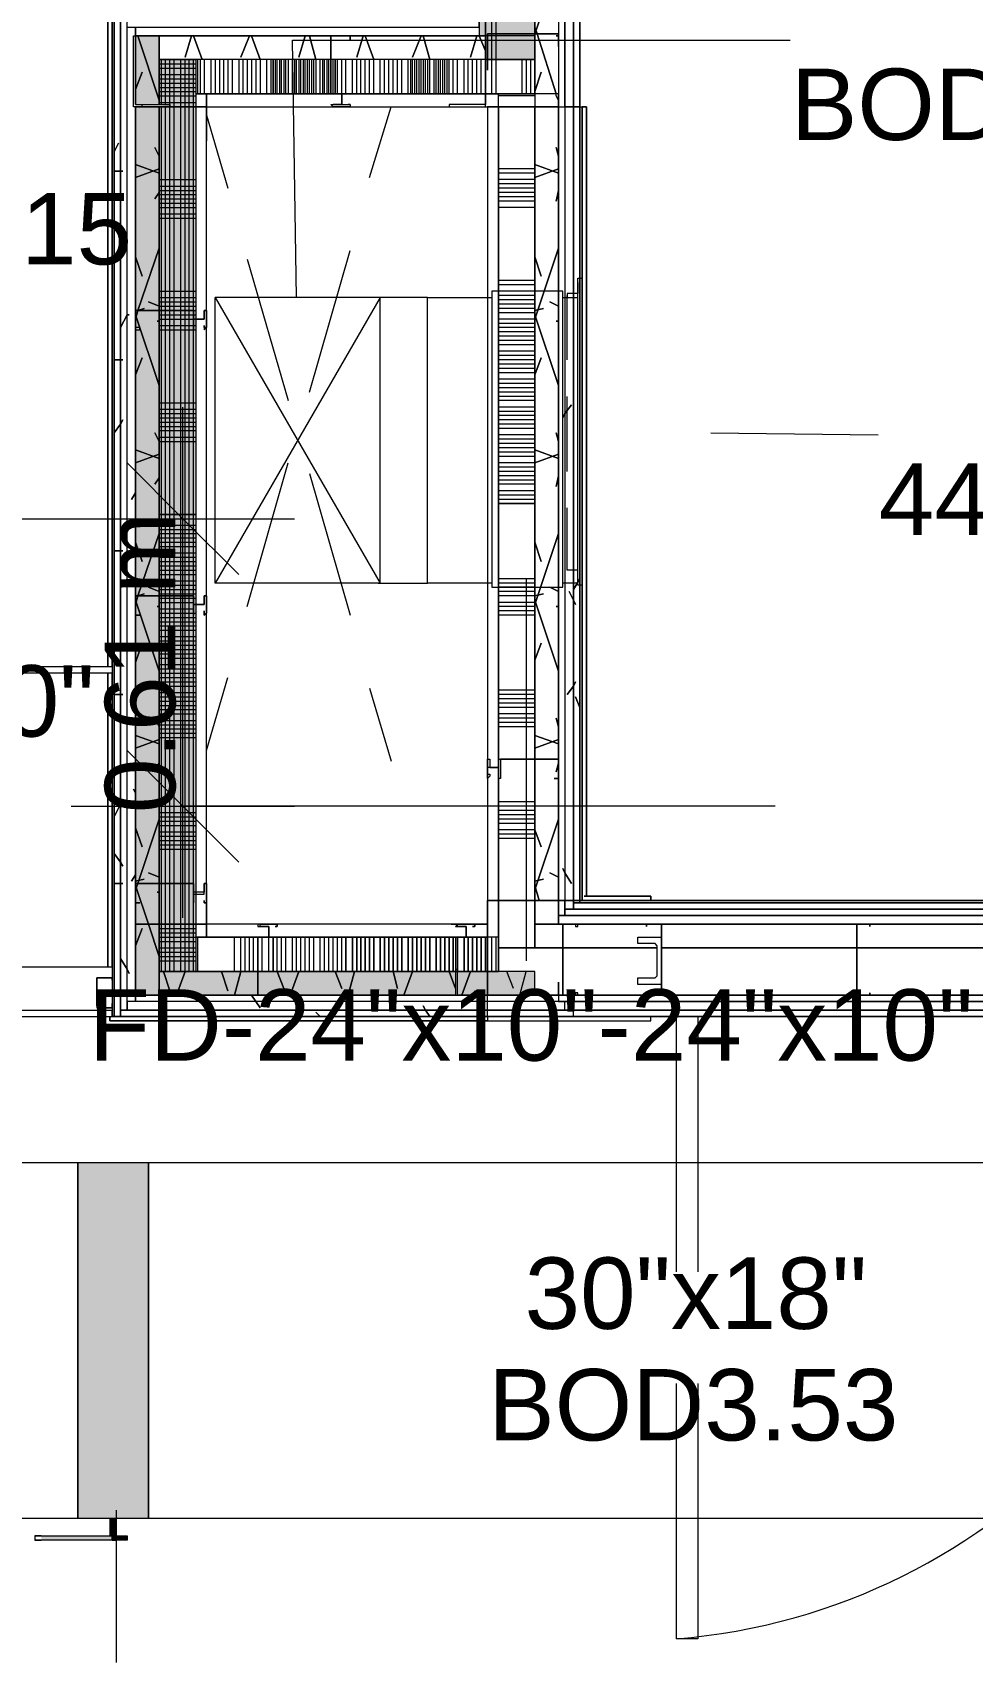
# Model space of a CAD drawing. Header units: metres. Extents: x 39 to 278, y -7 to 151.
# Drawn here: x 69.127 to 71.134, y 23.489 to 26.97 of the extents above; entities that cross this region are included whole.
import ezdxf

# ---------------------------------------------------------------- set-up
doc = ezdxf.new("R2010")
doc.units = ezdxf.units.M
doc.layers.add('HVAC - Ductos', color=5, linetype='Continuous', lineweight=50)
doc.layers.add('PDF_Geometry', color=7, linetype='Continuous', true_color=0xaaaaaa)
doc.layers.add('PDF_Solid Fills', color=7, linetype='Continuous', true_color=0xffffff)
doc.layers.add('PDF_Text', color=7, linetype='Continuous')
doc.styles.add('PDF Helvetica', font='')
doc.styles.get('PDF Helvetica').set_extended_font_data('Helvetica')

msp = doc.modelspace()

# ---------------------------------------------------------------- hatches: boundary and pattern name
at = {"layer": 'PDF_Solid Fills', "lineweight": 0, "transparency": 33554559}
h = msp.add_hatch(color=256, dxfattribs=at)
h.paths.add_polyline_path([(70.0939, 32.9808), (70.0939, 32.99), (70.0802, 32.99), (70.0802, 32.9808)])
h.paths.add_polyline_path([(70.0939, 32.8571), (70.0802, 32.8571), (70.0802, 26.9628), (70.0939, 26.9628)])
for points in [[(70.1215, 32.8571), (70.0939, 32.8571), (70.0939, 26.9124), (70.1994, 26.9124), (70.1994, 32.99), (70.0985, 32.99), (70.0939, 32.9854), (70.1215, 32.9808)], [(69.3973, 24.9645), (69.4752, 24.9645), (69.4752, 26.9124), (69.3973, 26.9124), (69.3973, 26.8161), (69.4706, 26.8161), (69.3973, 26.8115)], [(69.3973, 24.9645), (69.4752, 24.9645), (69.4752, 26.9124), (69.3973, 26.9124), (69.3973, 26.8161), (69.4202, 26.8161), (69.3973, 26.8115)]]:
    msp.add_hatch(color=256, dxfattribs=at).paths.add_polyline_path(points)
h = msp.add_hatch(color=256, dxfattribs=at)
h.paths.add_polyline_path([(69.3469, 26.8161), (69.3973, 26.8161), (69.3973, 26.9628), (69.3469, 26.9628)])
h.paths.add_polyline_path([(69.3973, 26.8115), (69.3469, 26.8115), (69.3469, 24.9141), (69.3973, 24.9141)])
h = msp.add_hatch(color=256, dxfattribs=at)
h.paths.add_polyline_path([(69.3469, 26.8161), (69.3973, 26.8161), (69.3973, 26.9628), (69.3469, 26.9628)])
h.paths.add_polyline_path([(69.3973, 26.8115), (69.3469, 26.8115), (69.3469, 24.9141), (69.3973, 24.9141)])
h = msp.add_hatch(color=256, dxfattribs=at)
h.paths.add_polyline_path([(70.0298, 24.9141), (70.0298, 24.9645), (69.3973, 24.9645), (69.3973, 24.9141)])
h.paths.add_polyline_path([(70.0344, 24.9645), (70.0344, 24.9141), (70.0985, 24.9141), (70.0985, 24.9645)])
h = msp.add_hatch(color=256, dxfattribs=at)
h.paths.add_polyline_path([(70.0298, 24.9141), (70.0298, 24.9645), (69.3973, 24.9645), (69.3973, 24.9141)])
h.paths.add_polyline_path([(70.0344, 24.9645), (70.0344, 24.9141), (70.1994, 24.9141), (70.1994, 24.9645)])

# ---------------------------------------------------------------- linework, layer by layer
at = {"layer": 'HVAC - Ductos', "lineweight": 0}
for points in [[(69.6906, 26.4037), (69.6815, 26.9537), (70.7448, 26.9537)], [(70.2911, 26.4357), (70.2911, 26.4128), (70.2681, 26.4128), (70.2681, 26.4037), (70.2681, 26.4082)], [(69.8648, 25.7941), (69.9702, 25.7941), (69.9702, 26.4037), (69.8648, 26.4037)], [(70.2911, 25.7941), (70.2589, 25.7941), (70.2589, 26.4037), (70.2911, 26.4037)], [(70.2681, 26.2707), (70.2681, 26.4037)], [(70.3002, 25.8215), (70.3002, 26.4082)], [(70.2681, 26.0324), (70.2681, 26.1928)], [(69.4477, 25.0791), (69.4477, 26.1699)], [(70.5752, 26.1149), (70.9327, 26.1103)], [(69.3285, 26.0507), (69.4477, 25.9315), (69.5669, 25.8123)], [(70.2911, 25.8215), (70.2681, 25.8215), (70.2681, 25.9545)], [(68.8977, 25.9315), (69.4477, 25.9315), (69.686, 25.9315)], [(70.1811, 25.8032), (70.1811, 24.9873)], [(69.3285, 25.4365), (69.4477, 25.3174), (69.5669, 25.1982)], [(69.2094, 25.3174), (69.4477, 25.3174), (69.686, 25.3174)], [(69.3056, 23.814), (69.3056, 23.4886)]]:
    msp.add_lwpolyline(points, dxfattribs=at)
for points in [[(70.2911, 25.7895), (70.2911, 26.4449), (70.3002, 26.4449), (70.3002, 25.7895)], [(70.1077, 25.7941), (69.9702, 25.7941), (69.9702, 26.4037), (70.1077, 26.4037)], [(70.2589, 25.7849), (70.2589, 26.4174), (70.1077, 26.4174), (70.1077, 25.7849)], [(69.2231, 24.5565), (69.2231, 23.7957), (69.0765, 23.7957), (69.0765, 24.5565), (68.9252, 24.7123), (68.9252, 23.7957), (69.0765, 23.7957), (69.0765, 24.5565)], [(69.3744, 23.7957), (69.2231, 23.7957), (69.2231, 24.5565), (69.3744, 24.5565)], [(71.6798, 23.7957), (69.3744, 23.7957), (69.3744, 24.5565), (71.6798, 24.5565)]]:
    msp.add_lwpolyline(points, close=True, dxfattribs=at)
at = {"layer": 'HVAC - Ductos', "lineweight": 0, "transparency": 33554559}
msp.add_solid([(69.2231, 24.5565), (69.2231, 23.7957), (69.3744, 24.5565), (69.3744, 23.7957)], dxfattribs=at)
at = {"layer": 'PDF_Geometry', "lineweight": 0}
for points in [[(73.4949, 25.1157), (73.4949, 27.9161), (73.4949, 31.945), (73.4949, 34.8188), (73.4949, 34.837), (73.4949, 34.8508), (70.2635, 34.8508), (70.2635, 34.837), (70.2635, 34.8188), (70.2635, 32.99), (70.2635, 26.8391), (70.2635, 26.8115), (70.2635, 25.1157)], [(73.4811, 25.1157), (73.4811, 27.9161), (73.4811, 31.945), (73.4811, 34.8188), (73.4811, 34.837), (70.2819, 34.837), (70.2819, 34.8188), (70.2819, 32.99), (70.2819, 26.8391), (70.2819, 26.8115), (70.2819, 25.1157)], [(70.0481, 32.8066), (70.0481, 27.0133), (69.4981, 27.0133), (69.2965, 27.0133), (69.2965, 24.9736), (68.9619, 24.9736), (68.9619, 24.8682), (69.2965, 24.8682), (69.4981, 24.8682), (70.0985, 24.8682), (70.0985, 25.0653), (69.4981, 25.0653), (69.4981, 26.8115), (70.0481, 26.8115), (70.0985, 26.8115), (70.0985, 25.1157), (70.2956, 25.1157), (70.2956, 26.8115), (70.2956, 32.99)], [(70.0939, 32.99), (70.0939, 26.9124), (70.0985, 26.9124), (70.1994, 26.9124), (70.1994, 26.9674), (70.1994, 28.1499), (70.1994, 28.6403), (70.1994, 28.9612), (70.1994, 29.3691), (70.1994, 29.7724), (70.1994, 30.1803)], [(70.2498, 32.99), (70.2498, 26.9674), (70.2498, 26.8391), (70.1994, 26.8391), (70.1994, 26.9674), (70.1994, 28.1499), (70.1994, 28.6403), (70.1994, 28.9612), (70.1994, 29.3691), (70.1994, 29.7724), (70.1994, 30.1803)], [(70.2498, 32.99), (70.2498, 26.9674), (70.2498, 26.8391), (70.2498, 26.8115), (70.2498, 25.4182), (70.2498, 26.8115), (70.2635, 26.8115), (70.2635, 25.1157), (70.2498, 25.1157), (70.2498, 25.3815), (70.2498, 25.1157)], [(70.2956, 32.99), (70.2956, 26.8115), (70.2956, 32.99)], [(70.2956, 32.99), (70.2956, 26.8391), (70.2956, 26.8115), (70.2956, 25.1157), (70.2956, 26.8115), (70.2956, 25.1157), (70.2956, 26.8115), (70.3002, 26.8115), (70.3048, 26.8115), (70.3094, 26.8115), (70.3048, 26.8115), (70.3002, 26.8115), (70.3002, 25.1157), (70.3002, 26.8115), (70.3002, 25.1157), (70.4469, 25.1157), (70.2956, 25.1157), (70.4469, 25.1157), (70.2956, 25.1157), (70.2956, 25.1111), (73.5131, 25.1111)], [(70.0985, 24.9003), (69.4981, 24.9003), (69.3469, 24.9003), (69.3285, 24.9003), (69.3285, 26.9811), (69.3469, 26.9811), (69.4981, 26.9811), (70.0481, 26.9811), (70.0665, 26.9811), (70.0802, 26.9811), (70.0802, 32.8387)], [(69.8052, 26.9628), (70.0481, 26.9628), (70.0802, 26.9628), (70.0939, 26.9628), (70.0939, 26.9124), (70.0939, 26.9628), (70.0939, 32.8571)], [(70.0985, 24.882), (69.4981, 24.882), (69.3285, 24.882), (69.3147, 24.882), (69.3147, 26.9949), (69.3285, 26.9949), (69.4981, 26.9949), (70.0481, 26.9949), (70.0665, 26.9949), (70.0665, 32.825)], [(69.2965, 25.6016), (69.2965, 24.9736), (69.2965, 25.6016), (69.2965, 25.0103), (69.2965, 25.6016), (65.8864, 25.6016), (65.8681, 25.6016), (65.8681, 29.2729)], [(69.2965, 25.6153), (69.2965, 27.0133), (69.2965, 25.6153), (69.2965, 27.0133), (69.2965, 25.6153), (69.2965, 27.0133), (69.2965, 25.6153), (65.8864, 25.6153), (65.8864, 29.2729), (69.301, 29.2729), (69.301, 27.0133), (69.2965, 27.0133), (69.301, 27.0133), (69.301, 24.8682), (69.2965, 24.8682), (69.301, 24.8682), (69.3147, 24.8682), (69.4981, 24.8682), (70.0985, 24.8682), (69.2965, 24.8682), (69.2965, 24.882), (69.2965, 24.8682), (70.0985, 24.8682), (73.6736, 24.8682)], [(70.1994, 28.1499), (70.1994, 26.9674), (70.1994, 26.9124), (70.1994, 26.8391), (70.1994, 26.9124), (70.0985, 26.9124), (70.0939, 26.9124), (70.0481, 26.9124), (69.7639, 26.9124), (69.4981, 26.9124), (69.4752, 26.9124), (69.3973, 26.9124), (69.3973, 26.8161), (69.3973, 26.9124), (69.4752, 26.9124), (69.4752, 26.8115), (69.4752, 25.0653), (69.4752, 24.9645), (69.3973, 24.9645), (69.3973, 25.0653), (69.3973, 25.1524), (69.3973, 25.7665), (69.3973, 26.3761), (69.3973, 26.8115), (69.3973, 26.3761), (69.3973, 25.7665), (69.3973, 25.1524), (69.3973, 25.0653), (69.3973, 24.9645), (69.4752, 24.9645), (69.4981, 24.9645), (70.0985, 24.9645)], [(69.2873, 27.0224), (69.2873, 25.6153), (69.2873, 27.0224)], [(69.2873, 27.0224), (69.2873, 25.6153), (69.2873, 27.0224)], [(69.2965, 27.0133), (69.2965, 25.6153), (69.2965, 27.0133)], [(70.0985, 24.9141), (70.0344, 24.9141), (70.2498, 24.9141), (70.2589, 24.9141), (70.2498, 24.9141), (70.2498, 24.9003), (69.3469, 24.9003), (69.3469, 24.9141), (69.6081, 24.9141), (70.0298, 24.9141), (69.6081, 24.9141), (69.4981, 24.9141), (69.3973, 24.9141), (69.3469, 24.9141), (69.3469, 26.8115), (69.3469, 24.9003), (69.3285, 24.9003), (69.3285, 26.9811), (69.3469, 26.9811), (69.3469, 26.8161), (69.3469, 26.9628), (69.3973, 26.9628), (69.3973, 26.8161)], [(69.3469, 26.8161), (69.3469, 26.9628), (69.3973, 26.9628), (69.4981, 26.9628), (69.7685, 26.9628), (69.3469, 26.9628), (69.3469, 26.9811), (70.0802, 26.9811), (70.0802, 26.9628), (69.8052, 26.9628), (70.0939, 26.9628), (70.0939, 26.9124), (69.7639, 26.9124), (69.3973, 26.9124), (69.3973, 26.9628), (69.7685, 26.9628)], [(69.3698, 26.9628), (69.3698, 26.9628)], [(69.8052, 26.9628), (69.8052, 26.9628)], [(69.8052, 26.9628), (69.8052, 26.9628)], [(69.8052, 26.9537), (69.8052, 26.9537)], [(70.1398, 26.9674), (70.1398, 26.9674)], [(70.0939, 26.917), (70.0939, 26.9215)], [(70.0985, 26.9261), (70.0985, 26.9261)], [(70.2498, 26.9399), (70.2498, 26.9399)], [(70.0985, 26.8895), (70.0985, 26.8895)], [(69.3469, 26.8115), (69.3469, 24.9141), (69.3973, 24.9141), (69.3973, 25.0653), (69.3973, 25.1524), (69.3973, 25.7665), (69.3973, 26.3761), (69.3973, 26.8115)], [(69.3606, 26.8115), (69.3606, 26.8161)], [(69.3606, 26.8115), (69.3606, 26.8115)], [(70.1215, 25.1157), (70.1215, 26.8115), (70.1215, 26.8391), (70.0939, 26.8391), (70.0481, 26.8391), (69.4981, 26.8391), (69.4752, 26.8391), (69.4752, 26.8115), (69.4752, 25.0653), (69.4752, 25.0378), (69.4981, 25.0378), (70.0985, 25.0378), (70.0985, 25.0653), (70.0985, 25.1157), (73.5131, 25.1157)], [(69.4844, 26.8115), (69.4844, 26.8115)], [(69.7685, 26.8161), (69.7685, 26.8161)], [(69.7869, 26.8161), (69.7869, 26.8161)], [(69.7869, 26.8161), (69.7869, 26.8161)], [(69.8006, 26.8161), (69.8006, 26.8161)], [(69.8052, 26.8391), (69.8052, 26.8391)], [(69.8052, 26.8161), (69.8052, 26.8161)], [(69.8465, 26.6603), (69.8923, 26.8115)], [(70.1994, 26.8391), (70.1994, 26.8115), (70.1994, 25.4182), (70.1994, 25.1157)], [(70.1994, 26.8391), (70.1994, 26.8391)], [(70.2498, 25.4182), (70.2498, 26.8115), (70.1994, 26.8115), (70.1994, 25.4182), (70.1994, 25.1157), (70.2498, 25.1157), (70.2498, 25.3815)], [(70.2498, 26.8391), (70.2498, 26.8391)], [(70.4469, 25.1157), (70.2956, 25.1157), (70.4469, 25.1157), (70.2956, 25.1157), (70.2956, 26.8115), (70.3002, 26.8115), (70.3048, 26.8115), (70.3094, 26.8115), (70.3048, 26.8115), (70.3002, 26.8115), (70.3002, 25.1157), (70.4469, 25.1157), (70.4469, 25.1203), (70.4469, 25.1249), (70.4469, 25.1203), (70.4469, 25.1157), (70.4469, 25.1203), (70.4469, 25.1249), (70.3048, 25.1249), (70.4469, 25.1249), (70.4469, 25.1203), (70.4469, 25.1157), (71.7715, 25.1157)], [(70.3094, 25.1249), (70.3094, 26.8115)], [(70.3094, 25.1249), (70.3094, 26.8115)], [(69.3469, 26.7978), (69.3469, 26.7978)], [(69.4981, 26.7933), (69.5439, 26.6374)], [(69.7181, 26.2019), (69.8052, 26.5045)], [(69.5852, 26.4861), (69.6723, 26.1837)], [(69.4293, 26.3761), (69.4293, 26.3761)], [(69.5852, 25.7437), (69.6723, 26.0507)], [(69.7181, 26.0278), (69.8052, 25.7253)], [(69.4431, 25.7665), (69.4431, 25.7665)], [(70.0985, 24.8682), (73.6736, 24.8682), (73.6736, 24.882), (74.7599, 24.882), (74.7599, 24.9736), (74.7599, 25.1249), (74.7599, 25.5282), (74.7599, 25.6199), (74.7599, 25.5282), (74.7599, 25.1249), (74.7599, 24.9736), (74.7599, 24.882), (74.7736, 24.882), (74.7736, 25.6245)], [(69.2965, 25.6016), (69.2965, 24.9736), (69.2965, 25.6016)], [(69.2965, 25.6016), (69.2965, 24.9736), (69.2965, 25.6016)], [(69.4981, 25.4365), (69.5439, 25.5924)], [(69.8465, 25.5695), (69.8923, 25.4136)], [(70.0985, 25.4182), (70.0985, 25.4182)], [(70.0985, 25.4182), (70.0985, 25.4182)], [(70.1261, 25.4182), (70.1261, 25.4182)], [(70.2498, 25.4182), (70.2498, 25.4182)], [(70.2498, 25.4182), (70.2498, 25.4182)], [(70.0985, 25.3815), (70.0985, 25.3769), (70.0985, 25.3815)], [(70.1031, 25.3999), (70.1031, 25.3999)], [(70.2406, 25.3769), (70.2406, 25.3769)], [(70.7127, 25.3174), (69.4431, 25.3174)], [(69.4981, 25.1386), (69.4981, 25.1386)], [(73.6736, 25.0653), (70.1994, 25.0653), (70.1994, 25.0149), (70.2589, 25.0149), (70.4606, 25.0149), (70.2589, 25.0149), (70.1215, 25.0149), (70.1215, 24.9645), (70.1215, 25.1157), (70.0985, 25.1157), (70.0985, 25.0653), (70.0985, 25.0378), (70.0985, 25.0332)], [(73.5131, 25.1157), (70.2956, 25.1157)], [(70.4469, 25.1249), (70.3094, 25.1249)], [(70.4469, 25.1249), (70.3094, 25.1249)], [(70.4469, 25.1249), (70.4469, 25.1249)], [(70.4469, 25.1249), (70.4469, 25.1249)], [(70.4469, 25.1157), (70.4469, 25.1157)], [(70.4469, 25.1157), (70.4469, 25.1157)], [(70.4469, 25.1157), (70.4469, 25.1157)], [(70.4469, 25.1157), (70.4469, 25.1157)], [(69.3469, 25.0882), (69.3469, 25.0882)], [(69.6219, 25.0653), (69.6219, 25.0653)], [(70.0206, 25.0653), (70.0206, 25.0653)], [(69.6219, 25.0607), (69.6219, 25.0607)], [(70.4698, 24.9369), (70.4193, 24.9369), (70.4193, 24.9507), (70.4515, 24.9507), (70.4561, 24.9507), (70.4606, 24.9553), (70.4606, 24.9599), (70.4606, 24.9645), (70.4606, 25.0149), (70.4606, 25.0195), (70.4561, 25.0241), (70.4515, 25.0241), (70.4193, 25.0241), (70.4193, 25.0378), (70.4698, 25.0378)], [(70.4377, 25.0607), (70.4377, 25.0607)], [(70.0344, 24.9141), (70.1994, 24.9141), (70.1994, 24.9645), (70.0985, 24.9645), (69.3973, 24.9645), (69.3973, 24.9141), (69.6081, 24.9141), (70.0298, 24.9141)], [(70.0298, 24.9691), (70.0344, 24.9691)], [(69.6081, 24.9278), (69.6081, 24.9278)], [(70.0756, 24.9141), (70.0756, 24.9141)], [(70.0985, 24.9141), (70.0985, 24.9141)], [(70.0985, 24.9141), (70.0985, 24.9141)], [(73.6736, 24.9003), (70.2498, 24.9003), (73.6736, 24.9003)], [(73.6736, 24.9141), (70.2865, 24.9141), (73.6736, 24.9141)], [(70.4377, 24.9186), (70.4377, 24.9186)], [(70.4698, 24.9141), (70.4698, 24.9141)], [(70.4698, 24.9141), (70.4698, 24.9141)], [(68.9619, 24.882), (69.2965, 24.882)], [(69.301, 24.8682), (70.2956, 24.8682), (69.301, 24.8682)], [(69.3147, 24.8682), (69.4981, 24.8682)], [(69.3147, 24.8682), (69.3147, 24.8682)], [(71.7715, 24.8682), (73.6736, 24.8682), (73.6736, 24.8591), (71.7715, 24.8591), (71.7715, 24.8682), (70.4469, 24.8682), (70.0985, 24.8682), (70.0985, 24.8591), (70.4469, 24.8591), (70.4469, 24.8682)], [(70.0985, 24.8682), (73.6736, 24.8682), (70.0985, 24.8682)], [(73.6736, 24.882), (70.2635, 24.882), (73.6736, 24.882)], [(70.5019, 24.3228), (70.5019, 24.8682), (70.5477, 24.8682), (70.5477, 24.3228)], [(70.5477, 24.0845), (70.5477, 23.539), (70.5019, 23.539), (70.5019, 24.0845)]]:
    msp.add_lwpolyline(points, dxfattribs=at)
for points in [[(70.0939, 32.99), (70.0802, 32.99), (70.0802, 26.9628), (70.0939, 26.9628)], [(70.2635, 32.99), (70.2498, 32.99), (70.2498, 26.9674), (70.2498, 26.8115), (70.2635, 26.8115)], [(70.2819, 32.99), (70.2635, 32.99), (70.2635, 26.8115), (70.2819, 26.8115)], [(70.2956, 32.99), (70.2819, 32.99), (70.2819, 26.8115), (70.2956, 26.8115)], [(69.2965, 24.8682), (69.301, 24.8682), (69.301, 27.0133), (69.2965, 27.0133)], [(69.3147, 24.8682), (69.3147, 27.0133), (69.301, 27.0133), (69.301, 24.8682)], [(69.3285, 24.882), (69.3285, 26.9949), (69.3147, 26.9949), (69.3147, 24.882)], [(69.3698, 26.9628), (69.3469, 26.9628), (69.3469, 26.8161), (69.4202, 26.8161), (69.4202, 26.8115), (69.3423, 26.8115), (69.3423, 26.9628)], [(69.7869, 26.8391), (69.7869, 26.8161), (69.7685, 26.8161), (69.8052, 26.8161), (69.8006, 26.8161), (69.8052, 26.8161), (69.8052, 26.8115), (69.7685, 26.8115), (69.7639, 26.8161), (69.7685, 26.8161), (69.7869, 26.8161), (69.7869, 26.8391), (69.7685, 26.8391), (69.7639, 26.8391), (69.7639, 26.9628), (69.7685, 26.9628), (69.8052, 26.9628), (69.8052, 26.9537), (69.8052, 26.9628), (69.7685, 26.9628), (69.7639, 26.9628), (69.7639, 26.8391), (69.7685, 26.8391), (69.8052, 26.8391)], [(70.0939, 26.9628), (70.0665, 26.9628), (70.0939, 26.9628), (70.0939, 26.8161), (70.0161, 26.8161), (70.0161, 26.8115), (70.0939, 26.8115)], [(70.0985, 26.9674), (70.0985, 26.8895), (70.0985, 26.9674), (70.2498, 26.9674)], [(70.2498, 26.9399), (70.2498, 26.9674)], [(69.4752, 26.8391), (70.0939, 26.8391), (70.1994, 26.8391), (70.1994, 26.9124), (70.0985, 26.9124), (70.0939, 26.9124), (69.7639, 26.9124), (69.4752, 26.9124)], [(69.3469, 26.8115), (69.3469, 26.7887), (69.3469, 26.8115), (69.4981, 26.8115), (69.4981, 26.7383), (69.4981, 26.8115)], [(69.4981, 25.0378), (69.4981, 26.8391), (69.4752, 26.8391), (69.4752, 26.8115), (69.4752, 25.0653), (69.4752, 25.0378)], [(69.4981, 26.8391), (69.4981, 26.8115), (70.2498, 26.8115), (70.2498, 26.8391), (70.0939, 26.8391)], [(70.1215, 26.8115), (70.0985, 26.8115), (70.0985, 25.1157), (70.1215, 25.1157)], [(70.1994, 26.8115), (70.1215, 26.8115), (70.1215, 25.1157), (70.1994, 25.1157), (70.1994, 25.4182)], [(70.2819, 26.8115), (70.2635, 26.8115), (70.2635, 25.1157), (70.2819, 25.1157)], [(70.2956, 26.8115), (70.2956, 25.1157), (70.2956, 26.8115), (70.2819, 26.8115), (70.2819, 25.1157), (70.2956, 25.1157)], [(70.3094, 26.8115), (70.3094, 25.1249)], [(69.4706, 26.3349), (69.4706, 26.3578), (69.4935, 26.3578), (69.4935, 26.3761), (69.4981, 26.3761), (69.4981, 26.3395), (69.4935, 26.3395), (69.4935, 26.3441), (69.4935, 26.3395), (69.4935, 26.3349), (69.4981, 26.3395), (69.4981, 26.3761), (69.4935, 26.3761), (69.4935, 26.3578), (69.4706, 26.3578), (69.4706, 26.3761), (69.3469, 26.3761), (69.3469, 26.3395), (69.3469, 26.3349), (69.356, 26.3349), (69.356, 26.3395), (69.3469, 26.3395), (69.3469, 26.3761), (69.4706, 26.3761)], [(69.4706, 25.7253), (69.4706, 25.7482), (69.4935, 25.7482), (69.4935, 25.7665), (69.4981, 25.7665), (69.4981, 25.7299), (69.4935, 25.7253), (69.4935, 25.7299), (69.4935, 25.7345), (69.4935, 25.7299), (69.4935, 25.7253), (69.4981, 25.7299), (69.4981, 25.7665), (69.4935, 25.7665), (69.4935, 25.7482), (69.4706, 25.7482), (69.4706, 25.7665), (69.3469, 25.7665), (69.3469, 25.7299), (69.3469, 25.7253), (69.356, 25.7253), (69.3469, 25.7253), (69.3469, 25.7299), (69.3469, 25.7665), (69.4706, 25.7665)], [(69.2873, 25.6016), (69.2873, 24.9736)], [(69.2873, 25.6016), (69.2873, 24.9736)], [(70.1215, 25.3999), (70.1031, 25.3999), (70.0985, 25.3999), (70.0985, 25.4182), (70.0985, 25.3815), (70.0985, 25.3861), (70.1031, 25.3861), (70.1031, 25.3815), (70.0985, 25.3769), (70.0985, 25.3815), (70.0985, 25.4182), (70.1031, 25.4182), (70.1031, 25.3999), (70.1215, 25.3999), (70.1215, 25.4182), (70.1261, 25.4182), (70.2498, 25.4182), (70.2498, 25.3815), (70.2498, 25.3769), (70.2406, 25.3769), (70.2498, 25.3769), (70.2498, 25.3815), (70.2498, 25.4182), (70.1261, 25.4182), (70.1261, 25.3769), (70.1215, 25.3769)], [(69.4706, 25.1111), (69.4706, 25.1295), (69.4935, 25.1295), (69.4935, 25.1341), (69.4935, 25.1524), (69.4981, 25.1524), (69.4981, 25.1111), (69.4935, 25.1111), (69.4935, 25.1157), (69.4935, 25.1111), (69.4981, 25.1111), (69.4981, 25.1524), (69.4935, 25.1524), (69.4935, 25.1341), (69.4706, 25.1341), (69.4706, 25.1524), (69.3469, 25.1524), (69.3469, 25.1111), (69.356, 25.1111), (69.3469, 25.1111), (69.3469, 25.1524), (69.4706, 25.1524)], [(69.4981, 25.0653), (69.4981, 25.1386), (69.4981, 25.0653), (69.3469, 25.0653)], [(70.1215, 25.0149), (70.1994, 25.0149), (70.1994, 25.1157), (70.1215, 25.1157)], [(70.1994, 25.0653), (70.2498, 25.0653), (70.2498, 25.1157), (70.1994, 25.1157)], [(70.2498, 25.0836), (70.2635, 25.0836), (70.2635, 25.1157), (70.2498, 25.1157)], [(70.2635, 25.0973), (70.2819, 25.0973), (70.2819, 25.1157), (70.2635, 25.1157)], [(70.2819, 25.1111), (70.2956, 25.1111), (70.2956, 25.1157), (70.2819, 25.1157)], [(73.6736, 25.0973), (73.6736, 25.1111), (73.6644, 25.1111), (73.5131, 25.1111), (70.2819, 25.1111), (70.2819, 25.0973), (73.5131, 25.0973), (73.6369, 25.0973)], [(70.2956, 25.1157), (70.4469, 25.1157)], [(70.3094, 25.1249), (70.4469, 25.1249)], [(69.3469, 25.0882), (69.3469, 25.0653)], [(69.3469, 24.9141), (69.3698, 24.9141), (69.3469, 24.9141), (69.3469, 25.0653), (69.4202, 25.0653), (69.3469, 25.0653)], [(70.0985, 25.0378), (70.0985, 25.0653), (69.4981, 25.0653), (69.4981, 25.0378)], [(69.6494, 25.0378), (69.631, 25.0378), (69.631, 25.0607), (69.6265, 25.0607), (69.6127, 25.0607), (69.6127, 25.0653), (69.6494, 25.0653), (69.6494, 25.0607), (69.6448, 25.0607), (69.6494, 25.0607), (69.6494, 25.0653), (69.6081, 25.0653), (69.6081, 25.0607), (69.6265, 25.0607), (69.631, 25.0607), (69.631, 25.0378), (69.6081, 25.0378), (69.6081, 24.9141), (69.6494, 24.9141), (69.6494, 24.9232), (69.6494, 24.9141), (69.6081, 24.9141), (69.6081, 25.0378)], [(70.0985, 25.0653), (70.0206, 25.0653), (70.0985, 25.0653), (70.0985, 24.9141)], [(70.0711, 25.0378), (70.0527, 25.0378), (70.0527, 25.0607), (70.0344, 25.0607), (70.0344, 25.0653), (70.0711, 25.0653), (70.0711, 25.0607), (70.0665, 25.0607), (70.0711, 25.0607), (70.0711, 25.0653), (70.0344, 25.0653), (70.0298, 25.0607), (70.0344, 25.0607), (70.0527, 25.0607), (70.0527, 25.0378), (70.0344, 25.0378), (70.0298, 25.0378), (70.0298, 24.9141), (70.0344, 24.9141), (70.0711, 24.9141), (70.0711, 24.9232), (70.0711, 24.9141), (70.0344, 24.9141), (70.0344, 25.0378)], [(73.6736, 25.0653), (73.6736, 25.0836), (73.6644, 25.0836), (73.5131, 25.0836), (70.2498, 25.0836), (70.2498, 25.0653)], [(70.2911, 25.0653), (70.2589, 25.0653), (70.2589, 24.9141), (70.2911, 24.9141), (70.2911, 24.9186), (70.2865, 24.9186), (70.2865, 24.9141), (70.2589, 24.9141), (70.2589, 25.0653), (70.2865, 25.0653), (70.2865, 25.0607), (70.2911, 25.0607)], [(73.6736, 25.0836), (73.6736, 25.0973), (73.6369, 25.0973), (73.5131, 25.0973), (70.2635, 25.0973), (70.2635, 25.0836), (73.5131, 25.0836), (73.6644, 25.0836)], [(70.4377, 25.0607), (70.4377, 25.0653)], [(70.4698, 25.0653), (70.4698, 25.0607), (70.4698, 24.9141), (70.4377, 24.9141), (70.4377, 24.9186), (70.4377, 24.9141), (70.4698, 24.9141), (70.4698, 25.0607), (70.4698, 25.0653), (70.4377, 25.0653)], [(70.9143, 25.0653), (70.8869, 25.0653), (70.8869, 25.0607), (70.8869, 24.9141), (70.9143, 24.9141), (70.9143, 24.9186), (70.9143, 24.9141), (70.8869, 24.9141), (70.8869, 25.0607), (70.8869, 25.0653), (70.9143, 25.0653), (70.9143, 25.0607)], [(69.4752, 24.9645), (70.0985, 24.9645), (70.1215, 24.9645), (70.1215, 25.0378), (70.0985, 25.0378), (69.4752, 25.0378)], [(70.4698, 25.0149), (70.8869, 25.0149), (71.2902, 25.0149), (71.7439, 25.0149), (71.7531, 25.0149), (71.7439, 25.0149), (71.2902, 25.0149), (70.8869, 25.0149)], [(70.2498, 24.9141), (70.2498, 24.9415), (70.2498, 24.9141), (70.0985, 24.9141), (70.0985, 24.9919), (70.0985, 24.9141)], [(69.2965, 24.9507), (69.2689, 24.9507), (69.2643, 24.9507), (69.2643, 24.8911), (69.2643, 24.8865), (69.2689, 24.8865), (69.2965, 24.8865), (69.2965, 24.8957), (69.2965, 24.8865), (69.2689, 24.8865), (69.2643, 24.8911), (69.2643, 24.9507), (69.2689, 24.9507), (69.2965, 24.9507), (69.2965, 24.9461)], [(70.2635, 24.9003), (69.3285, 24.9003), (69.3285, 24.882), (70.2635, 24.882)], [(70.0756, 24.9141), (70.0985, 24.9141)], [(69.2919, 24.8591), (69.2919, 24.8682), (69.2919, 24.8591), (70.0985, 24.8591), (70.4469, 24.8591), (70.4469, 24.8682), (70.0985, 24.8682), (70.0985, 24.8591)], [(70.2819, 24.882), (69.3147, 24.882), (69.3147, 24.8682), (70.2819, 24.8682)]]:
    msp.add_lwpolyline(points, close=True, dxfattribs=at)
at = {"layer": 'PDF_Geometry', "color": 254, "lineweight": 0, "true_color": 0xd4d4d4}
for points in [[(70.1077, 26.8391), (70.1077, 26.9124), (70.1077, 26.9674), (70.1077, 27.6549), (70.1077, 28.1499), (70.1077, 28.6357)], [(70.1169, 26.8391), (70.1169, 26.9124), (70.1169, 26.9674), (70.1169, 27.6549), (70.1169, 28.1499), (70.1169, 28.6357)], [(70.1994, 26.9628), (70.0985, 26.9628), (70.0939, 26.9628)], [(69.3973, 26.9124), (69.4752, 26.9124), (69.4752, 26.8391)], [(69.4019, 26.8161), (69.4019, 26.9124)], [(69.411, 26.8161), (69.411, 26.9124)], [(69.4202, 24.9645), (69.4202, 25.0653), (69.4202, 25.1524), (69.4202, 25.7665), (69.4202, 26.3761), (69.4202, 26.9124)], [(69.4293, 24.9645), (69.4293, 25.1524), (69.4293, 25.7665), (69.4293, 26.3761), (69.4293, 26.9124)], [(69.4431, 24.9645), (69.4431, 25.0653), (69.4431, 25.1524), (69.4431, 25.7665), (69.4431, 26.3761), (69.4431, 26.8115), (69.4431, 26.9124)], [(69.4523, 24.9645), (69.4523, 25.0653), (69.4523, 25.1524), (69.4523, 25.7665), (69.4523, 26.3761), (69.4523, 26.8115), (69.4523, 26.9124)], [(69.4615, 24.9645), (69.4615, 25.0653), (69.4615, 25.1524), (69.4615, 25.7665), (69.4615, 26.3761), (69.4615, 26.8115), (69.4615, 26.9124)], [(69.4706, 24.9645), (69.4706, 25.0653), (69.4706, 26.8115), (69.4706, 26.9124)], [(69.4798, 26.8391), (69.4798, 26.9124)], [(69.4844, 26.9124), (69.4844, 26.8391)], [(69.4935, 26.9124), (69.4935, 26.8391)], [(69.5073, 26.9124), (69.5073, 26.8391)], [(69.5165, 26.9124), (69.5165, 26.8391)], [(69.5256, 26.9124), (69.5256, 26.8391)], [(69.5348, 26.9124), (69.5348, 26.8391)], [(69.5439, 26.9124), (69.5439, 26.8391)], [(69.5531, 26.9124), (69.5531, 26.8391)], [(69.5669, 26.9124), (69.5669, 26.8391)], [(69.576, 26.9124), (69.576, 26.8391)], [(69.5852, 26.9124), (69.5852, 26.8391)], [(69.5943, 26.9124), (69.5943, 26.8391)], [(69.6035, 26.9124), (69.6035, 26.8391)], [(69.6127, 26.9124), (69.6127, 26.8391)], [(69.6265, 26.9124), (69.6265, 26.8391)], [(69.6356, 26.9124), (69.6356, 26.8391)], [(69.6448, 26.9124), (69.6448, 26.8391)], [(69.6494, 26.8391), (69.6494, 26.9124)], [(69.654, 26.9124), (69.654, 26.8391)], [(69.6585, 26.8391), (69.6585, 26.9124)], [(69.6631, 26.9124), (69.6631, 26.8391)], [(69.6677, 26.8391), (69.6677, 26.9124)], [(69.6723, 26.9124), (69.6723, 26.8391)], [(69.6815, 26.8391), (69.6815, 26.9124)], [(69.686, 26.9124), (69.686, 26.8391)], [(69.6906, 26.8391), (69.6906, 26.9124)], [(69.6952, 26.9124), (69.6952, 26.8391)], [(69.6997, 26.8391), (69.6997, 26.9124)], [(69.7043, 26.9124), (69.7043, 26.8391)], [(69.7089, 26.8391), (69.7089, 26.9124)], [(69.7135, 26.9124), (69.7135, 26.8391)], [(69.7181, 26.8391), (69.7181, 26.9124)], [(69.7227, 26.9124), (69.7227, 26.8391)], [(69.7273, 26.8391), (69.7273, 26.9124)], [(69.7319, 26.9124), (69.7319, 26.8391)], [(69.741, 26.8391), (69.741, 26.9124)], [(69.7456, 26.9124), (69.7456, 26.8391)], [(69.7502, 26.8391), (69.7502, 26.9124)], [(69.7548, 26.9124), (69.7548, 26.8391)], [(69.7594, 26.8391), (69.7594, 26.9124)], [(69.7639, 26.9124), (69.7639, 26.8391)], [(69.7685, 26.8391), (69.7685, 26.9124)], [(69.7777, 26.8391), (69.7777, 26.9124)], [(69.7869, 26.8391), (69.7869, 26.9124)], [(69.796, 26.8391), (69.796, 26.9124)], [(69.8098, 26.8391), (69.8098, 26.9124)], [(69.8189, 26.8391), (69.8189, 26.9124)], [(69.8281, 26.8391), (69.8281, 26.9124)], [(69.8373, 26.8391), (69.8373, 26.9124)], [(69.8465, 26.8391), (69.8465, 26.9124)], [(69.8556, 26.8391), (69.8556, 26.9124)], [(69.8693, 26.8391), (69.8693, 26.9124)], [(69.8785, 26.8391), (69.8785, 26.9124)], [(69.8877, 26.8391), (69.8877, 26.9124)], [(69.8969, 26.8391), (69.8969, 26.9124)], [(69.9061, 26.8391), (69.9061, 26.9124)], [(69.9152, 26.8391), (69.9152, 26.9124)], [(69.929, 26.8391), (69.929, 26.9124)], [(69.9335, 26.9124), (69.9335, 26.8391)], [(69.9381, 26.8391), (69.9381, 26.9124)], [(69.9427, 26.9124), (69.9427, 26.8391)], [(69.9473, 26.8391), (69.9473, 26.9124)], [(69.9519, 26.9124), (69.9519, 26.8391)], [(69.9565, 26.8391), (69.9565, 26.9124)], [(69.9611, 26.9124), (69.9611, 26.8391)], [(69.9656, 26.8391), (69.9656, 26.9124)], [(69.9702, 26.9124), (69.9702, 26.8391)], [(69.9748, 26.8391), (69.9748, 26.9124)], [(69.9839, 26.9124), (69.9839, 26.8391)], [(69.9885, 26.8391), (69.9885, 26.9124)], [(69.9931, 26.9124), (69.9931, 26.8391)], [(69.9977, 26.8391), (69.9977, 26.9124)], [(70.0023, 26.9124), (70.0023, 26.8391)], [(70.0069, 26.8391), (70.0069, 26.9124)], [(70.0115, 26.9124), (70.0115, 26.8391)], [(70.0161, 26.8391), (70.0161, 26.9124)], [(70.0252, 26.8391), (70.0252, 26.9124)], [(70.0344, 26.8391), (70.0344, 26.9124)], [(70.0481, 26.8391), (70.0481, 26.9124)], [(70.0573, 26.8391), (70.0573, 26.9124)], [(70.0665, 26.8391), (70.0665, 26.9124)], [(70.0756, 26.8391), (70.0756, 26.9124)], [(70.0848, 26.8391), (70.0848, 26.9124)], [(70.0939, 26.8391), (70.0939, 26.9124)], [(70.1719, 26.9124), (70.1719, 26.8391)], [(70.1811, 26.9124), (70.1811, 26.8391)], [(70.1902, 26.9124), (70.1902, 26.8391)], [(69.3973, 26.9033), (69.4752, 26.9033)], [(69.3973, 26.8941), (69.4752, 26.8941)], [(69.3973, 26.8803), (69.4752, 26.8803)], [(69.3973, 26.8711), (69.4752, 26.8711)], [(69.3973, 26.862), (69.4752, 26.862)], [(69.3973, 26.8528), (69.4752, 26.8528)], [(69.3973, 26.8437), (69.4752, 26.8437)], [(69.3973, 26.8345), (69.4752, 26.8345)], [(69.3973, 26.8207), (69.4752, 26.8207)], [(69.3973, 26.8115), (69.4752, 26.8115)], [(69.4019, 24.9645), (69.4019, 25.0653), (69.4019, 26.8115)], [(69.411, 24.9645), (69.411, 25.0653), (69.411, 26.8115)], [(70.1994, 26.8345), (70.1215, 26.8345)], [(70.1994, 26.6787), (70.1215, 26.6787)], [(70.1994, 26.6695), (70.1215, 26.6695)], [(69.3973, 26.6557), (69.4752, 26.6557)], [(69.3973, 26.6419), (69.4752, 26.6419)], [(69.3973, 26.6328), (69.4752, 26.6328)], [(70.1994, 26.6557), (70.1215, 26.6557)], [(70.1994, 26.6465), (70.1215, 26.6465)], [(70.1994, 26.6374), (70.1215, 26.6374)], [(69.3973, 26.6237), (69.4752, 26.6237)], [(69.3973, 26.6145), (69.4752, 26.6145)], [(69.3973, 26.6053), (69.4752, 26.6053)], [(69.3973, 26.5961), (69.4752, 26.5961)], [(70.1994, 26.6283), (70.1215, 26.6283)], [(70.1994, 26.6191), (70.1215, 26.6191)], [(70.1994, 26.6099), (70.1215, 26.6099)], [(70.1994, 26.5961), (70.1215, 26.5961)], [(69.3973, 26.5824), (69.4752, 26.5824)], [(69.3973, 26.5732), (69.4752, 26.5732)], [(70.1994, 26.4403), (70.1215, 26.4403)], [(70.1994, 26.4311), (70.1215, 26.4311)], [(69.3973, 26.4174), (69.4752, 26.4174)], [(69.3973, 26.4037), (69.4752, 26.4037)], [(69.3973, 26.3945), (69.4752, 26.3945)], [(70.1994, 26.4174), (70.1215, 26.4174)], [(70.1994, 26.4082), (70.1215, 26.4082)], [(70.1994, 26.3991), (70.1215, 26.3991)], [(70.1994, 26.3899), (70.1215, 26.3899)], [(69.3973, 26.3853), (69.4752, 26.3853)], [(69.3973, 26.3761), (69.4752, 26.3761)], [(69.3973, 26.3669), (69.4752, 26.3669)], [(69.3973, 26.3578), (69.4706, 26.3578)], [(70.1994, 26.3807), (70.1215, 26.3807)], [(70.1994, 26.3715), (70.1215, 26.3715)], [(70.1994, 26.3578), (70.1215, 26.3578)], [(69.3973, 26.3441), (69.4752, 26.3441)], [(69.3973, 26.3349), (69.4752, 26.3349)], [(70.1994, 26.3487), (70.1215, 26.3487)], [(70.1994, 26.3395), (70.1215, 26.3395)], [(70.1994, 26.3303), (70.1215, 26.3303)], [(70.1994, 26.3211), (70.1215, 26.3211)], [(70.1994, 26.3119), (70.1215, 26.3119)], [(70.1994, 26.3028), (70.1215, 26.3028)], [(70.1994, 26.2891), (70.1215, 26.2891)], [(70.1994, 26.2799), (70.1215, 26.2799)], [(70.1994, 26.2707), (70.1215, 26.2707)], [(70.1994, 26.2615), (70.1215, 26.2615)], [(70.1994, 26.2524), (70.1215, 26.2524)], [(70.1994, 26.2432), (70.1215, 26.2432)], [(70.1994, 26.2295), (70.1215, 26.2295)], [(70.1994, 26.2203), (70.1215, 26.2203)], [(69.3973, 26.1791), (69.4752, 26.1791)], [(70.1994, 26.2111), (70.1215, 26.2111)], [(70.1994, 26.2019), (70.1215, 26.2019)], [(70.1994, 26.1928), (70.1215, 26.1928)], [(70.1994, 26.1837), (70.1215, 26.1837)], [(69.3973, 26.1653), (69.4752, 26.1653)], [(69.3973, 26.1561), (69.4752, 26.1561)], [(69.3973, 26.147), (69.4752, 26.147)], [(70.1994, 26.1699), (70.1215, 26.1699)], [(70.1994, 26.1607), (70.1215, 26.1607)], [(70.1994, 26.1516), (70.1215, 26.1516)], [(69.3973, 26.1378), (69.4752, 26.1378)], [(69.3973, 26.1287), (69.4752, 26.1287)], [(69.3973, 26.1195), (69.4752, 26.1195)], [(70.1994, 26.1424), (70.1215, 26.1424)], [(70.1994, 26.1332), (70.1215, 26.1332)], [(70.1994, 26.1241), (70.1215, 26.1241)], [(70.1994, 26.1103), (70.1215, 26.1103)], [(69.3973, 26.1057), (69.4752, 26.1057)], [(69.3973, 26.0965), (69.4752, 26.0965)], [(70.1994, 26.1011), (70.1215, 26.1011)], [(70.1994, 26.0919), (70.1215, 26.0919)], [(70.1994, 26.0828), (70.1215, 26.0828)], [(70.1994, 26.0737), (70.1215, 26.0737)], [(70.1994, 26.0645), (70.1215, 26.0645)], [(70.1994, 26.0507), (70.1215, 26.0507)], [(70.1994, 26.0415), (70.1215, 26.0415)], [(70.1994, 26.0324), (70.1215, 26.0324)], [(70.1994, 26.0232), (70.1215, 26.0232)], [(70.1994, 26.0141), (70.1215, 26.0141)], [(70.1994, 26.0049), (70.1215, 26.0049)], [(70.1994, 25.9911), (70.1215, 25.9911)], [(70.1994, 25.982), (70.1215, 25.982)], [(70.1994, 25.9728), (70.1215, 25.9728)], [(69.3973, 25.9315), (69.4752, 25.9315)], [(69.3973, 25.9178), (69.4752, 25.9178)], [(69.3973, 25.9087), (69.4752, 25.9087)], [(69.3973, 25.8995), (69.4752, 25.8995)], [(69.3973, 25.8903), (69.4752, 25.8903)], [(69.3973, 25.8811), (69.4752, 25.8811)], [(69.3973, 25.872), (69.4752, 25.872)], [(69.3973, 25.8582), (69.4752, 25.8582)], [(69.3973, 25.8491), (69.4752, 25.8491)], [(69.3973, 25.8399), (69.4752, 25.8399)], [(69.3973, 25.8307), (69.4752, 25.8307)], [(69.3973, 25.8215), (69.4752, 25.8215)], [(69.3973, 25.8123), (69.4752, 25.8123)], [(69.3973, 25.7987), (69.4752, 25.7987)], [(70.1994, 25.8032), (70.1215, 25.8032)], [(69.3973, 25.7895), (69.4752, 25.7895)], [(69.3973, 25.7803), (69.4752, 25.7803)], [(69.3973, 25.7711), (69.4752, 25.7711)], [(69.3973, 25.7619), (69.4752, 25.7619)], [(70.1994, 25.7941), (70.1215, 25.7941)], [(70.1994, 25.7849), (70.1215, 25.7849)], [(70.1994, 25.7757), (70.1215, 25.7757)], [(70.1994, 25.7665), (70.1215, 25.7665)], [(69.3973, 25.7528), (69.4706, 25.7528)], [(69.3973, 25.7391), (69.4706, 25.7391)], [(69.3973, 25.7299), (69.4752, 25.7299)], [(70.1994, 25.7528), (70.1215, 25.7528)], [(70.1994, 25.7437), (70.1215, 25.7437)], [(70.1994, 25.7345), (70.1215, 25.7345)], [(69.3973, 25.7207), (69.4752, 25.7207)], [(69.3973, 25.7115), (69.4752, 25.7115)], [(69.3973, 25.7024), (69.4752, 25.7024)], [(69.3973, 25.6932), (69.4752, 25.6932)], [(70.1994, 25.7253), (70.1215, 25.7253)], [(69.3973, 25.6795), (69.4752, 25.6795)], [(69.3973, 25.6703), (69.4752, 25.6703)], [(69.3973, 25.6611), (69.4752, 25.6611)], [(69.3973, 25.6519), (69.4752, 25.6519)], [(69.3973, 25.6428), (69.4752, 25.6428)], [(69.3973, 25.6336), (69.4752, 25.6336)], [(69.3973, 25.6199), (69.4752, 25.6199)], [(69.3973, 25.6107), (69.4752, 25.6107)], [(69.3973, 25.6016), (69.4752, 25.6016)], [(69.3973, 25.5924), (69.4752, 25.5924)], [(69.3973, 25.5832), (69.4752, 25.5832)], [(69.3973, 25.5741), (69.4752, 25.5741)], [(69.3973, 25.5603), (69.4752, 25.5603)], [(70.1994, 25.5649), (70.1215, 25.5649)], [(70.1994, 25.5557), (70.1215, 25.5557)], [(69.3973, 25.5511), (69.4752, 25.5511)], [(69.3973, 25.5419), (69.4752, 25.5419)], [(69.3973, 25.5328), (69.4752, 25.5328)], [(69.3973, 25.5236), (69.4752, 25.5236)], [(70.1994, 25.5465), (70.1215, 25.5465)], [(70.1994, 25.5373), (70.1215, 25.5373)], [(70.1994, 25.5282), (70.1215, 25.5282)], [(69.3973, 25.5145), (69.4752, 25.5145)], [(69.3973, 25.5007), (69.4752, 25.5007)], [(69.3973, 25.4915), (69.4752, 25.4915)], [(69.3973, 25.4824), (69.4752, 25.4824)], [(70.1994, 25.5145), (70.1215, 25.5145)], [(70.1994, 25.5053), (70.1215, 25.5053)], [(70.1994, 25.4961), (70.1215, 25.4961)], [(70.1994, 25.4869), (70.1215, 25.4869)], [(69.3973, 25.4732), (69.4752, 25.4732)], [(69.3973, 25.4641), (69.4752, 25.4641)], [(70.1994, 25.3266), (70.1215, 25.3266)], [(70.1994, 25.3174), (70.1215, 25.3174)], [(70.1994, 25.3082), (70.1215, 25.3082)], [(69.3973, 25.3036), (69.4752, 25.3036)], [(69.3973, 25.2945), (69.4752, 25.2945)], [(69.3973, 25.2853), (69.4752, 25.2853)], [(69.3973, 25.2761), (69.4752, 25.2761)], [(70.1994, 25.2991), (70.1215, 25.2991)], [(70.1994, 25.2899), (70.1215, 25.2899)], [(70.1994, 25.2807), (70.1215, 25.2807)], [(69.3973, 25.2623), (69.4752, 25.2623)], [(69.3973, 25.2532), (69.4752, 25.2532)], [(69.3973, 25.2441), (69.4752, 25.2441)], [(70.1994, 25.2669), (70.1215, 25.2669)], [(70.1994, 25.2578), (70.1215, 25.2578)], [(70.1994, 25.2486), (70.1215, 25.2486)], [(69.3973, 25.2349), (69.4752, 25.2349)], [(69.3973, 25.2257), (69.4752, 25.2257)], [(69.3973, 25.0653), (69.4752, 25.0653)], [(69.3973, 25.0561), (69.4752, 25.0561)], [(69.3973, 25.047), (69.4752, 25.047)], [(69.3973, 25.0378), (69.4752, 25.0378)], [(69.4798, 24.9645), (69.4798, 25.0378)], [(69.5577, 24.9645), (69.5577, 25.0378)], [(69.5715, 24.9645), (69.5715, 25.0378)], [(69.5806, 24.9645), (69.5806, 25.0378)], [(69.5897, 24.9645), (69.5897, 25.0378)], [(69.5989, 24.9645), (69.5989, 25.0378)], [(69.6081, 24.9645), (69.6081, 25.0378)], [(69.6173, 24.9645), (69.6173, 25.0378)], [(69.631, 24.9645), (69.631, 25.0378)], [(69.6402, 24.9645), (69.6402, 25.0378)], [(69.6494, 24.9645), (69.6494, 25.0378)], [(69.6585, 24.9645), (69.6585, 25.0378)], [(69.6677, 24.9645), (69.6677, 25.0378)], [(69.6815, 24.9645), (69.6815, 25.0378)], [(69.6906, 24.9645), (69.6906, 25.0378)], [(69.6997, 24.9645), (69.6997, 25.0378)], [(69.7089, 24.9645), (69.7089, 25.0378)], [(69.7181, 24.9645), (69.7181, 25.0378)], [(69.7273, 24.9645), (69.7273, 25.0378)], [(69.741, 24.9645), (69.741, 25.0378)], [(69.7502, 24.9645), (69.7502, 25.0378)], [(69.7594, 24.9645), (69.7594, 25.0378)], [(69.7685, 24.9645), (69.7685, 25.0378)], [(69.7777, 24.9645), (69.7777, 25.0378)], [(69.7869, 24.9645), (69.7869, 25.0378)], [(69.796, 24.9645), (69.796, 25.0378)], [(70.1077, 24.9645), (70.1077, 25.0378)], [(70.1169, 24.9645), (70.1169, 25.0378)], [(69.3973, 25.0286), (69.4752, 25.0286)], [(69.3973, 25.0149), (69.4752, 25.0149)], [(69.3973, 25.0057), (69.4752, 25.0057)], [(69.3973, 24.9965), (69.4752, 24.9965)], [(69.3973, 24.9873), (69.4752, 24.9873)]]:
    msp.add_lwpolyline(points, dxfattribs=at)
at = {"layer": 'PDF_Geometry', "color": 254, "lineweight": 0, "true_color": 0xdddddd}
for points in [[(70.2498, 27.1141), (70.1994, 26.9674)], [(69.3515, 26.9628), (69.3973, 26.8253)], [(69.3973, 26.9628), (69.3927, 26.9628), (69.3973, 26.9628), (69.4019, 26.9628)], [(69.466, 26.9628), (69.4523, 26.917)], [(69.4706, 26.9628), (69.4889, 26.9124)], [(69.5256, 26.9628), (69.5165, 26.9628)], [(69.5897, 26.9628), (69.5715, 26.917)], [(69.5943, 26.9628), (69.6127, 26.9124)], [(69.6494, 26.9628), (69.6356, 26.9628)], [(69.7089, 26.9628), (69.6952, 26.917)], [(69.7181, 26.9628), (69.7319, 26.9124)], [(69.7685, 26.9628), (69.7639, 26.9628), (69.7594, 26.9628), (69.7639, 26.9628)], [(69.8327, 26.9628), (69.8189, 26.917)], [(69.8373, 26.9628), (69.8556, 26.9124)], [(69.8923, 26.9628), (69.8831, 26.9628)], [(69.9565, 26.9628), (69.9381, 26.917)], [(69.9611, 26.9628), (69.9748, 26.9124)], [(70.0115, 26.9628), (70.0023, 26.9628)], [(70.0756, 26.9628), (70.0619, 26.917)], [(70.0802, 26.9628), (70.0939, 26.9307), (70.0939, 26.9215), (70.0939, 26.9307)], [(70.2498, 26.9628), (70.2452, 26.9628)], [(69.3606, 26.8849), (69.3469, 26.8483)], [(70.2131, 26.8849), (70.1994, 26.8437)], [(69.3881, 26.7245), (69.3973, 26.7061)], [(70.2452, 26.7245), (70.2498, 26.7061)], [(69.3469, 26.6878), (69.3973, 26.6695)], [(69.3973, 26.6787), (69.3469, 26.6603)], [(70.1994, 26.6878), (70.2498, 26.6695)], [(70.2498, 26.6787), (70.1994, 26.6603)], [(70.2498, 26.6328), (70.2452, 26.6099)], [(69.3973, 26.6283), (69.3881, 26.6145)], [(69.3973, 26.5091), (69.3515, 26.3761), (69.3469, 26.3578), (69.3515, 26.3761)], [(70.2498, 26.5091), (70.1994, 26.3578)], [(69.3469, 26.4907), (69.3606, 26.4495)], [(70.1994, 26.4907), (70.2131, 26.4495)], [(69.3744, 26.3945), (69.3973, 26.3853)], [(70.2315, 26.3945), (70.2498, 26.3853)], [(69.3469, 26.3669), (69.3973, 26.2157)], [(69.3652, 26.3807), (69.3515, 26.3761)], [(69.3973, 26.3532), (69.3927, 26.3532)], [(70.2177, 26.3807), (70.1994, 26.3761)], [(70.1994, 26.3669), (70.2498, 26.2157)], [(70.2498, 26.3532), (70.2452, 26.3532)], [(69.3606, 26.2753), (69.3469, 26.2387)], [(70.2131, 26.2753), (70.1994, 26.2387)], [(69.3881, 26.1149), (69.3973, 26.0965)], [(70.2452, 26.1149), (70.2498, 26.0965)], [(69.3469, 26.0782), (69.3973, 26.0599)], [(70.1994, 26.0782), (70.2498, 26.0599)], [(69.3973, 26.0691), (69.3469, 26.0507)], [(70.2498, 26.0691), (70.1994, 26.0507)], [(69.3973, 26.0187), (69.3881, 26.0049)], [(70.2498, 26.0232), (70.2452, 26.0003)], [(69.3973, 25.8995), (69.3515, 25.7665), (69.3469, 25.7482), (69.3515, 25.7665)], [(70.2498, 25.8995), (70.1994, 25.7482)], [(69.3469, 25.8811), (69.3606, 25.8399)], [(70.1994, 25.8811), (70.2131, 25.8399)], [(69.3652, 25.7711), (69.3515, 25.7665)], [(69.3744, 25.7849), (69.3973, 25.7757)], [(70.2177, 25.7711), (70.1994, 25.7665)], [(70.2315, 25.7849), (70.2498, 25.7757)], [(69.3469, 25.7574), (69.3973, 25.6061)], [(69.3973, 25.7437), (69.3927, 25.7437)], [(70.1994, 25.7574), (70.2498, 25.6061)], [(70.2498, 25.7437), (70.2452, 25.7437)], [(69.3606, 25.6657), (69.3469, 25.6245)], [(70.2131, 25.6657), (70.1994, 25.6291)], [(69.3881, 25.5053), (69.3973, 25.4869)], [(70.2452, 25.5053), (70.2498, 25.4869)], [(69.3469, 25.4686), (69.3973, 25.4503)], [(69.3973, 25.4595), (69.3469, 25.4411)], [(70.1994, 25.4686), (70.2498, 25.4503)], [(70.2498, 25.4595), (70.1994, 25.4411)], [(69.3973, 25.4091), (69.3881, 25.3953)], [(70.2498, 25.4091), (70.2452, 25.3907)], [(69.3973, 25.2899), (69.3515, 25.1524), (69.3469, 25.1386), (69.3515, 25.1524)], [(70.2498, 25.2899), (70.1994, 25.1386)], [(69.3469, 25.2715), (69.3606, 25.2303)], [(70.1994, 25.2669), (70.2131, 25.2303)], [(69.3744, 25.1753), (69.3973, 25.1661)], [(70.2315, 25.1753), (70.2498, 25.1661)], [(69.3652, 25.1615), (69.3469, 25.157)], [(69.3469, 25.1478), (69.3744, 25.0653), (69.3973, 24.9965), (69.3744, 25.0653)], [(69.3973, 25.1341), (69.3927, 25.1341)], [(70.2177, 25.1615), (70.1994, 25.157)], [(70.1994, 25.1478), (70.2085, 25.1157)], [(69.3606, 25.0561), (69.3469, 25.0195)], [(69.4065, 24.9645), (69.4202, 24.9232)], [(69.4523, 24.9645), (69.4339, 24.9141)], [(69.5302, 24.9645), (69.5439, 24.9232)], [(69.5715, 24.9645), (69.5577, 24.9141)], [(69.6494, 24.9645), (69.6631, 24.9278)], [(69.6952, 24.9645), (69.6769, 24.9141)], [(69.7731, 24.9645), (69.7869, 24.9278)], [(69.8143, 24.9645), (69.8006, 24.9141)], [(69.8969, 24.9645), (69.9061, 24.9278)], [(69.9381, 24.9645), (69.9198, 24.9141)], [(70.0161, 24.9645), (70.0298, 24.9278)], [(70.0619, 24.9645), (70.0435, 24.9141)]]:
    msp.add_lwpolyline(points, close=True, dxfattribs=at)
for points in [[(70.2498, 26.8253), (70.2452, 26.8345), (70.2452, 26.8391), (70.204, 26.9674), (70.1994, 26.9811), (70.204, 26.9674), (70.2452, 26.8391)], [(70.1948, 26.8391), (70.1948, 26.8391)], [(70.2498, 25.1341), (70.2498, 25.1341)], [(70.2498, 25.1341), (70.2498, 25.1341)], [(70.1535, 24.9278), (70.1398, 24.9645)], [(70.1673, 24.9141), (70.1811, 24.9645)]]:
    msp.add_lwpolyline(points, dxfattribs=at)
at = {"layer": 'PDF_Geometry', "color": 254, "lineweight": 0, "true_color": 0xd4d4d4}
for points in [[(69.6402, 26.9124), (69.6402, 26.8391)], [(69.7731, 26.8391), (69.7731, 26.9124)], [(69.4752, 25.9407), (69.3973, 25.9407)], [(70.1215, 25.9637), (70.1994, 25.9637)], [(69.6402, 25.0378), (69.6402, 24.9645)], [(69.796, 25.0378), (69.796, 24.9645)], [(69.8098, 25.0378), (69.8098, 24.9645)], [(69.8189, 25.0378), (69.8189, 24.9645)], [(69.8281, 25.0378), (69.8281, 24.9645)], [(69.8373, 25.0378), (69.8373, 24.9645)], [(69.8465, 25.0378), (69.8465, 24.9645)], [(69.8556, 25.0378), (69.8556, 24.9645)], [(69.8693, 25.0378), (69.8693, 24.9645)], [(69.8785, 25.0378), (69.8785, 24.9645)], [(69.8877, 25.0378), (69.8877, 24.9645)], [(69.8969, 25.0378), (69.8969, 24.9645)], [(69.9061, 25.0378), (69.9061, 24.9645)], [(69.9152, 25.0378), (69.9152, 24.9645)], [(69.929, 25.0378), (69.929, 24.9645)], [(69.9381, 25.0378), (69.9381, 24.9645)], [(69.9473, 25.0378), (69.9473, 24.9645)], [(69.9565, 25.0378), (69.9565, 24.9645)], [(69.9656, 25.0378), (69.9656, 24.9645)], [(69.9748, 25.0378), (69.9748, 24.9645)], [(69.9885, 25.0378), (69.9885, 24.9645)], [(69.9977, 25.0378), (69.9977, 24.9645)], [(70.0069, 25.0378), (70.0069, 24.9645)], [(70.0161, 25.0378), (70.0161, 24.9645)], [(70.0252, 25.0378), (70.0252, 24.9645)], [(70.0344, 25.0378), (70.0344, 24.9645)], [(70.0481, 25.0378), (70.0481, 24.9645)], [(70.0573, 25.0378), (70.0573, 24.9645)], [(70.0665, 25.0378), (70.0665, 24.9645)], [(70.0756, 25.0378), (70.0756, 24.9645)], [(70.0848, 25.0378), (70.0848, 24.9645)], [(70.0939, 25.0378), (70.0939, 24.9645)]]:
    msp.add_lwpolyline(points, close=True, dxfattribs=at)
at = {"layer": 'PDF_Geometry', "color": 254, "lineweight": 0, "true_color": 0xeaeaea}
for points in [[(69.301, 26.7153), (69.3102, 26.7337)], [(69.3193, 26.6741), (69.3147, 26.6741), (69.301, 26.6741), (69.3147, 26.6741)], [(69.3147, 26.3395), (69.3285, 26.3669), (69.3331, 26.3669), (69.3285, 26.3669)], [(69.3193, 26.2707), (69.3147, 26.2707), (69.301, 26.2707), (69.3147, 26.2707)], [(70.2635, 26.1561), (70.2773, 26.1745), (70.2635, 26.1561), (70.2589, 26.147)], [(69.3147, 26.1332), (69.3193, 26.1424), (69.3147, 26.1332), (69.301, 26.1149)], [(69.3377, 25.9728), (69.3469, 25.9865)], [(69.3193, 25.8628), (69.3147, 25.8628), (69.301, 25.8628), (69.3147, 25.8628)], [(70.2819, 25.7803), (70.2956, 25.8032)], [(70.2727, 25.7757), (70.2819, 25.7574), (70.2865, 25.7482), (70.2819, 25.7574)], [(69.3193, 25.5557), (69.3147, 25.5557), (69.301, 25.5557), (69.3147, 25.5557)], [(70.2681, 25.5557), (70.2819, 25.5741), (70.2865, 25.5832), (70.2819, 25.5741)], [(70.2865, 25.5511), (70.2956, 25.5282)], [(69.3423, 25.3541), (69.3469, 25.3449)], [(69.301, 25.2945), (69.3147, 25.322)], [(69.3147, 25.1982), (69.3193, 25.1891), (69.3147, 25.1982), (69.301, 25.2165)], [(69.3377, 25.157), (69.3469, 25.1707)], [(70.2635, 25.1753), (70.2773, 25.1524), (70.2635, 25.1753), (70.2589, 25.1845)], [(69.3193, 25.1524), (69.3147, 25.1524), (69.301, 25.1524), (69.3147, 25.1524)], [(69.3147, 24.9919), (69.3285, 24.9691), (69.3331, 24.9599), (69.3285, 24.9691)], [(69.6035, 24.9003), (69.6127, 24.8865), (69.6035, 24.9003), (69.5943, 24.9141)], [(69.9611, 24.8911), (69.9656, 24.882), (69.9748, 24.8682), (69.9656, 24.882)], [(69.7319, 24.8774), (69.741, 24.8682)]]:
    msp.add_lwpolyline(points, close=True, dxfattribs=at)
at = {"layer": 'PDF_Geometry', "color": 8, "lineweight": 0, "true_color": 0x808080}
for points in [[(69.8693, 26.4037), (69.5165, 26.4037), (69.8693, 25.7941), (69.8693, 26.4037), (69.5165, 25.7941), (69.5165, 26.4037)], [(69.8693, 25.7941), (69.5165, 25.7941)]]:
    msp.add_lwpolyline(points, dxfattribs=at)
at = {"layer": 'PDF_Geometry', "color": 254, "lineweight": 0, "true_color": 0xeaeaea}
msp.add_lwpolyline([(69.3147, 25.322), (69.3147, 25.322)], dxfattribs=at)
msp.add_lwpolyline([(69.3147, 25.322), (69.3147, 25.322)], dxfattribs=at)
at = {"layer": 'PDF_Geometry', "color": 1, "lineweight": 0}
for points in [[(69.1452, 23.759), (69.1406, 23.759), (69.136, 23.759), (69.1315, 23.759), (69.136, 23.759), (69.1406, 23.759), (69.1452, 23.759), (69.2965, 23.759), (69.3285, 23.759), (69.3285, 23.7499), (69.2965, 23.7499), (69.2965, 23.759), (69.301, 23.759), (69.3056, 23.759), (69.3056, 23.7957)], [(69.2919, 23.7957), (69.2919, 23.759)], [(69.1315, 23.759), (69.1315, 23.759)], [(69.1315, 23.759), (69.1315, 23.7499)], [(69.1315, 23.7499), (69.1315, 23.7499)], [(69.2965, 23.7499), (69.1452, 23.7499), (69.1406, 23.7499), (69.136, 23.7499), (69.1315, 23.7499), (69.136, 23.7499), (69.1406, 23.7499), (69.1452, 23.7499)]]:
    msp.add_lwpolyline(points, dxfattribs=at)
msp.add_lwpolyline([(69.2965, 23.7499), (69.301, 23.7499), (69.3056, 23.7499), (69.301, 23.7499)], close=True, dxfattribs=at)
at = {"layer": 'PDF_Geometry', "lineweight": 0}
msp.add_arc((70.3938, 24.8619), 1.3273, 274.671, 0.2724, dxfattribs=at)
at = {"layer": 'PDF_Solid Fills', "color": 1, "lineweight": 0, "transparency": 33554559}
for points in [[(69.2919, 23.7957), (69.2919, 23.759), (69.3056, 23.7957), (69.3056, 23.759)], [(69.1452, 23.759), (69.1452, 23.7499), (69.2964, 23.759), (69.2964, 23.7499)], [(69.2965, 23.759), (69.2965, 23.7499), (69.3285, 23.759), (69.3285, 23.7499)]]:
    msp.add_solid(points, dxfattribs=at)

# ---------------------------------------------------------------- texts
at = {"layer": 'PDF_Text', "lineweight": 0, "attachment_point": 4, "style": 'PDF Helvetica'}
for s, insert, char_height in [('BOD-20.28', (70.7459, 26.8155), 0.15247), ('BOD4.15', (68.4633, 26.5496), 0.15247), ('448 CFM', (70.9338, 25.9721), 0.15247), ('BD-60"x20"-60"x20"', (67.3587, 25.5412), 0.152471), ('FD-24"x10"-24"x10"', (69.2471, 24.8491), 0.152471), ('30"x18"', (70.1775, 24.2762), 0.15247), ('BOD3.53', (70.0996, 24.0379), 0.15247)]:
    msp.add_mtext(s, dxfattribs=dict(at, insert=insert, char_height=char_height))
at = {"layer": 'PDF_Text', "lineweight": 0, "insert": (69.3574, 25.3025), "char_height": 0.15059, "attachment_point": 4, "rotation": 90, "style": 'PDF Helvetica'}
msp.add_mtext('0.61 m', dxfattribs=at)

doc.saveas('drawing.dxf')
